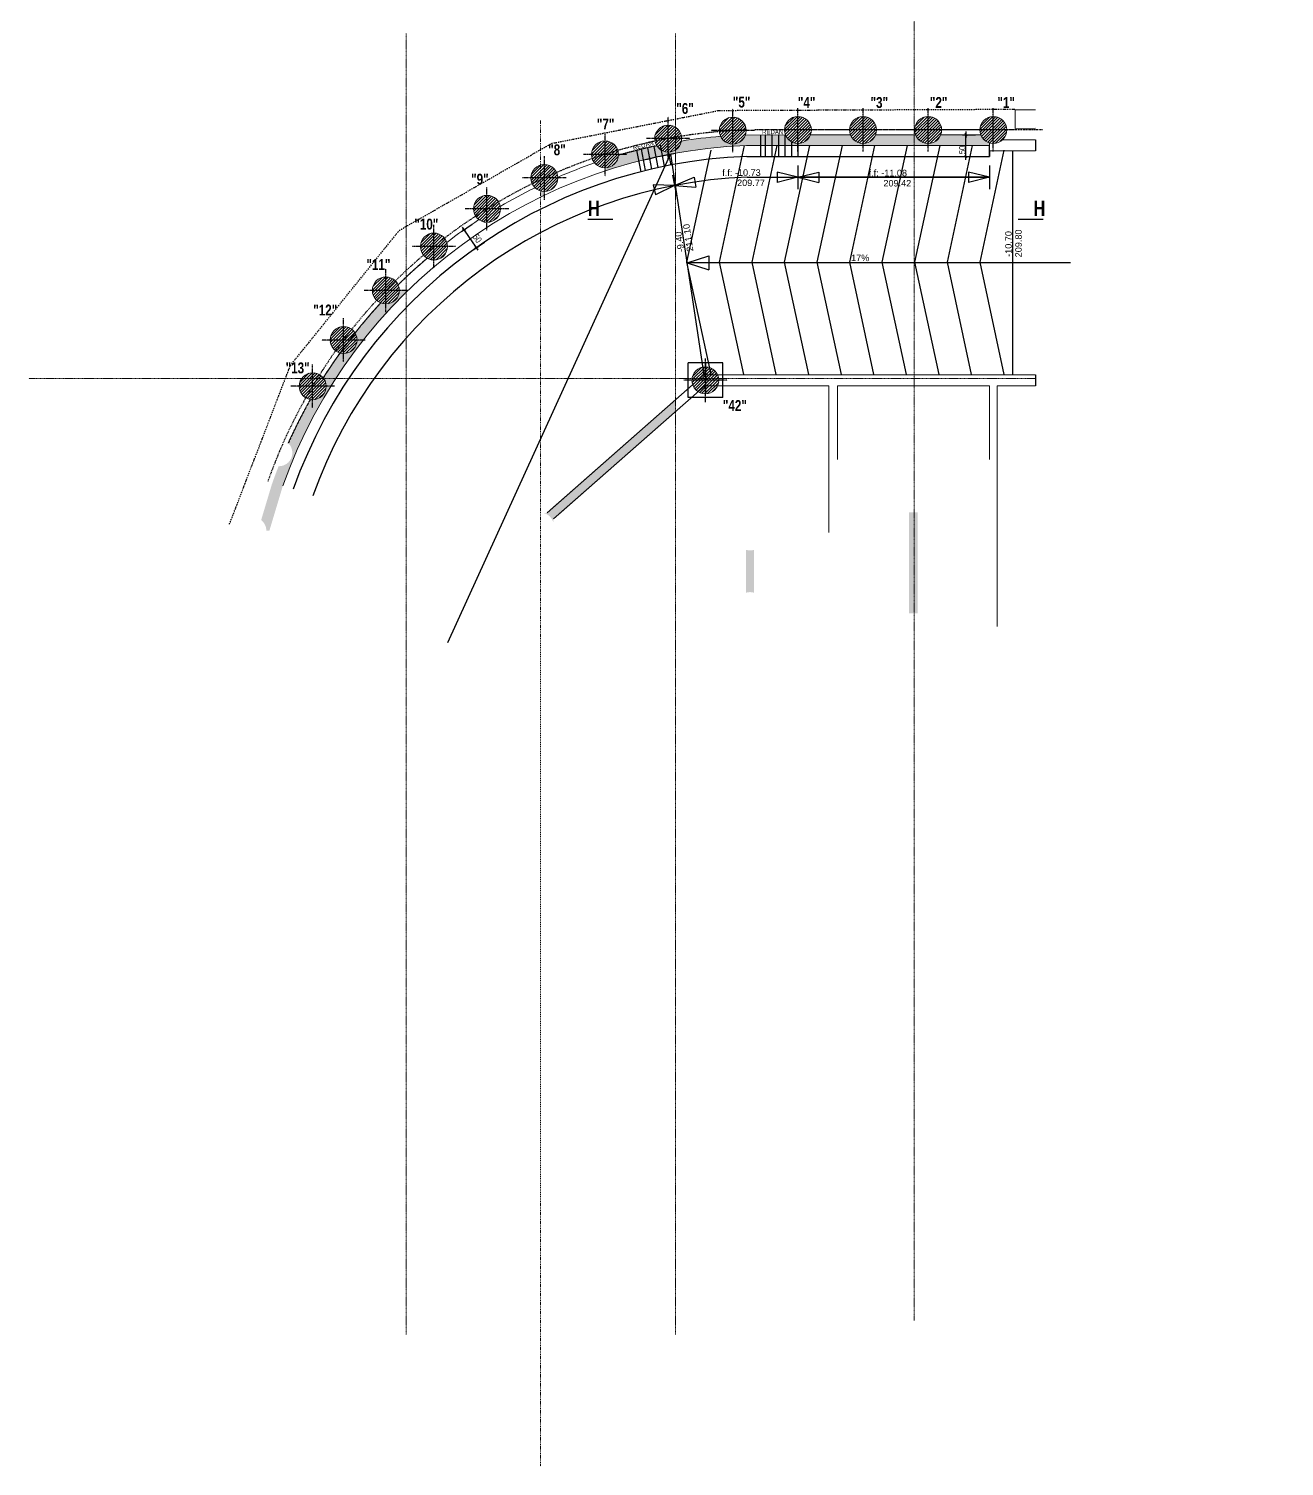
# Model space of a CAD drawing. Header units: millimetres. Extents: x -26249 to 60250, y -21218 to 23336.
# Drawn here: x 6824 to 9716, y -4501 to -1192 of the extents above; entities that cross this region are included whole.
import ezdxf
from ezdxf.enums import TextEntityAlignment as Align

# ---------------------------------------------------------------- set-up
doc = ezdxf.new("R2010")
doc.units = ezdxf.units.MM
for name, pattern in [('CACHEX2', [19.05, 12.7, -6.35]), ('Style de ligne -6', [1.04164, 0.625, -0.20828, 0.06943, -0.13893]), ('TIRETPTX2', [50.8, 25.4, -12.7, 0, -12.7])]:
    doc.linetypes.add(name, pattern=pattern)
for name, color, linetype in [('01_cote_gen', 4, 'Continuous'), ('01_linteaux', 2, 'Continuous'), ('01_murs_sup', 2, 'CACHEX2'), ('01_poch_murs', 253, 'Continuous'), ('01_texte', 230, 'Continuous'), ('AA_COTES', 2, 'Continuous')]:
    doc.layers.add(name, color=color, linetype=linetype)
for name, color, linetype, lineweight in [('01_murs_coup', 5, 'Continuous', 60), ('01_PIEUX', 5, 'Continuous', 60), ('B Général', 7, 'Continuous', 5)]:
    doc.layers.add(name, color=color, linetype=linetype, lineweight=lineweight)
doc.styles.add('impact', font='impact.ttf')
doc.styles.add('MATTE_TXT', font='arial.ttf')
doc.styles.add('STYLE2', font='ARIALN.TTF')
doc.dimstyles.new('JB50', dxfattribs={"dimscale": 0.1, "dimtxt": 150, "dimasz": 15, "dimexe": 0.1, "dimexo": 0.1, "dimgap": 0.09, "dimtad": 1, "dimdec": 1, "dimdsep": 46, "dimtxsty": 'STYLE2', "dimblk1": 'BOND_G', "dimblk2": 'BOND_D', "dimsah": 1, "dimcen": 1.5, "dimdle": 0.01, "dimse1": 1, "dimse2": 1, "dimclrd": 4, "dimclre": 2, "dimclrt": 6, "dimazin": 2, "dimtfac": 2.333333, "dimtdec": 1, "dimtix": 1, "dimtmove": 2, "dimatfit": 3, "dimldrblk": 'BOND_G', "dimfxl": 1, "dimtolj": 1, "dimtzin": 0, "dimarcsym": 0})

# ---------------------------------------------------------------- blocks, each defined once
blk = doc.blocks.new('BOND_G')
at = {"layer": 'AA_COTES', "color": 0}
for p, q in [((5, 0), (-5, 0)), ((1.8, 1.8), (-1.8, -1.8)), ((0, -5), (0, 15))]:
    blk.add_line(p, q, dxfattribs=at)
blk = doc.blocks.new('BOND_D')
at = {"layer": 'AA_COTES', "color": 0}
for p, q in [((5, 0), (-5, 0)), ((-1.8, -1.8), (1.8, 1.8)), ((0, 5), (0, -15))]:
    blk.add_line(p, q, dxfattribs=at)
blk = doc.blocks.new('*D704')
at = {"layer": '01_cote_gen', "color": 4, "lineweight": -2, "ltscale": 3, "transparency": 16777216}
blk.add_line((8982.5, -1484.2), (8982.5, -1437.2), dxfattribs=at)
at = {"layer": 'Defpoints', "color": 0, "ltscale": 3, "transparency": 16777216}
for p in [(8982.5, -1435.7), (8992.4, -1435.7), (8992.4, -1485.7)]:
    blk.add_point(p, dxfattribs=at)
at = {"layer": '01_cote_gen', "color": 4, "lineweight": -2, "ltscale": 3, "transparency": 16777216, "xscale": 1.5, "yscale": 1.5, "zscale": 1.5}
for name, p, rotation in [('BOND_D', (8982.5, -1435.7), 90), ('BOND_G', (8982.5, -1485.7), 270)]:
    blk.add_blockref(name, p, dxfattribs=dict(at, rotation=rotation))
at = {"layer": '01_cote_gen', "color": 6, "ltscale": 3, "transparency": 16777216, "insert": (8974.2, -1470.7), "char_height": 15, "attachment_point": 5, "rotation": 90, "style": 'STYLE2'}
blk.add_mtext('\\A1;50', dxfattribs=at)
blk = doc.blocks.new('*D705')
at = {"layer": '01_cote_gen', "color": 4, "lineweight": -2, "ltscale": 3, "transparency": 16777216}
blk.add_line((7854.4, -1694.2), (7827.6, -1655.7), dxfattribs=at)
at = {"layer": 'Defpoints', "color": 0, "ltscale": 3, "transparency": 16777216}
for p in [(7826.7, -1654.4), (7832.6, -1650.3), (7861.2, -1691.4)]:
    blk.add_point(p, dxfattribs=at)
at = {"layer": '01_cote_gen', "color": 4, "lineweight": -2, "ltscale": 3, "transparency": 16777216, "xscale": 1.5, "yscale": 1.5, "zscale": 1.5}
for name, p, rotation in [('BOND_D', (7826.7, -1654.4), 124.8244641136882), ('BOND_G', (7855.3, -1695.5), 304.8244641136882)]:
    blk.add_blockref(name, p, dxfattribs=dict(at, rotation=rotation))
at = {"layer": '01_cote_gen', "color": 6, "ltscale": 3, "transparency": 16777216, "insert": (7857.3, -1674.3), "char_height": 15, "attachment_point": 5, "rotation": 304.8245, "style": 'STYLE2'}
blk.add_mtext('\\A1;50', dxfattribs=at)

msp = doc.modelspace()

# ---------------------------------------------------------------- hatches: boundary and pattern name
at = {"layer": '01_poch_murs'}
h = msp.add_hatch(dxfattribs=at)
h.set_pattern_fill('ANSI31', color=256, scale=1.5)
h.set_pattern_definition([(45, (-9911.788, 7258.7786), (-3.367596, 3.367596), [])])
h.paths.add_polyline_path([(8296.904, -1413.489, 0.41421356), (8265.904, -1444.489), (8296.904, -1444.489)])
h.paths.add_polyline_path([(8296.904, -1444.489), (8265.904, -1444.489, 0.41421356), (8296.904, -1475.489)])
h.paths.add_polyline_path([(8296.904, -1413.489), (8296.904, -1444.489), (8327.904, -1444.489, 0.41421356)])
h.paths.add_polyline_path([(8327.904, -1444.489), (8296.904, -1444.489), (8296.904, -1475.489, 0.41421356)])
h = msp.add_hatch(dxfattribs=at)
h.set_pattern_fill('ANSI31', color=256, scale=1.5)
h.set_pattern_definition([(45, (-9762.9695, 7277.171), (-3.367596, 3.367596), [])])
h.paths.add_polyline_path([(8445.723, -1395.097, 0.41421356), (8414.723, -1426.097), (8445.723, -1426.097)])
h.paths.add_polyline_path([(8445.723, -1426.097), (8414.723, -1426.097, 0.41421356), (8445.723, -1457.097)])
h.paths.add_polyline_path([(8445.723, -1395.097), (8445.723, -1426.097), (8476.723, -1426.097, 0.41421356)])
h.paths.add_polyline_path([(8476.723, -1426.097), (8445.723, -1426.097), (8445.723, -1457.097, 0.41421356)])
h = msp.add_hatch(dxfattribs=at)
h.set_pattern_fill('ANSI31', color=256, scale=1.5)
h.set_pattern_definition([(45, (-9613.0543, 7278.6), (-3.367596, 3.367596), [])])
h.paths.add_polyline_path([(8595.638, -1393.667, 0.41421356), (8564.638, -1424.667), (8595.638, -1424.667)])
h.paths.add_polyline_path([(8595.638, -1424.667), (8564.638, -1424.667, 0.41421356), (8595.638, -1455.667)])
h.paths.add_polyline_path([(8595.638, -1393.667), (8595.638, -1424.667), (8626.638, -1424.667, 0.41421356)])
h.paths.add_polyline_path([(8626.638, -1424.667), (8595.638, -1424.667), (8595.638, -1455.667, 0.41421356)])
h = msp.add_hatch(dxfattribs=at)
h.set_pattern_fill('ANSI31', color=256, scale=1.5)
h.set_pattern_definition([(45, (-9463.0543, 7278.6), (-3.367596, 3.367596), [])])
h.paths.add_polyline_path([(8745.638, -1393.667, 0.41421356), (8714.638, -1424.667), (8745.638, -1424.667)])
h.paths.add_polyline_path([(8745.638, -1424.667), (8714.638, -1424.667, 0.41421356), (8745.638, -1455.667)])
h.paths.add_polyline_path([(8745.638, -1393.667), (8745.638, -1424.667), (8776.638, -1424.667, 0.41421356)])
h.paths.add_polyline_path([(8776.638, -1424.667), (8745.638, -1424.667), (8745.638, -1455.667, 0.41421356)])
h = msp.add_hatch(dxfattribs=at)
h.set_pattern_fill('ANSI31', color=256, scale=1.5)
h.set_pattern_definition([(45, (-9313.0543, 7278.6), (-3.367596, 3.367596), [])])
h.paths.add_polyline_path([(8895.638, -1393.667, 0.41421356), (8864.638, -1424.667), (8895.638, -1424.667)])
h.paths.add_polyline_path([(8895.638, -1424.667), (8864.638, -1424.667, 0.41421356), (8895.638, -1455.667)])
h.paths.add_polyline_path([(8895.638, -1393.667), (8895.638, -1424.667), (8926.638, -1424.667, 0.41421356)])
h.paths.add_polyline_path([(8926.638, -1424.667), (8895.638, -1424.667), (8895.638, -1455.667, 0.41421356)])
h = msp.add_hatch(dxfattribs=at)
h.set_pattern_fill('ANSI31', color=256, scale=1.5)
h.set_pattern_definition([(45, (-9163.0543, 7278.6), (-3.367596, 3.367596), [])])
h.paths.add_polyline_path([(9045.638, -1393.667, 0.41421356), (9014.638, -1424.667), (9045.638, -1424.667)])
h.paths.add_polyline_path([(9045.638, -1424.667), (9014.638, -1424.667, 0.41421356), (9045.638, -1455.667)])
h.paths.add_polyline_path([(9045.638, -1393.667), (9045.638, -1424.667), (9076.638, -1424.667, 0.41421356)])
h.paths.add_polyline_path([(9076.638, -1424.667), (9045.638, -1424.667), (9045.638, -1455.667, 0.41421356)])
h = msp.add_hatch(dxfattribs=at)
h.set_pattern_fill('ANSI31', color=256, scale=1.5)
h.set_pattern_definition([(45, (-10057.213, 7222.231), (-3.367596, 3.367596), [])])
h.paths.add_polyline_path([(8151.479, -1450.037, 0.41421356), (8120.479, -1481.037), (8151.479, -1481.037)])
h.paths.add_polyline_path([(8151.479, -1481.037), (8120.479, -1481.037, 0.41421356), (8151.479, -1512.037)])
h.paths.add_polyline_path([(8151.479, -1450.037), (8151.479, -1481.037), (8182.479, -1481.037, 0.41421356)])
h.paths.add_polyline_path([(8182.479, -1481.037), (8151.479, -1481.037), (8151.479, -1512.037, 0.41421356)])
at = {"layer": '01_poch_murs', "ltscale": 3}
h = msp.add_hatch(color=256, dxfattribs=at)
h.dxf.hatch_style = 1
h.paths.add_polyline_path([(8566.758, -1435.934), (8474.822, -1436.786, -0.66670859), (8417.641, -1439.228, 0.01891787), (8327.345, -1450.353, -0.20580765), (8313.596, -1470.611), (8313.596, -1478.042, -0.03497636), (8477.246, -1460.667), (8665.924, -1460.667), (8665.924, -1435.667), (8624.621, -1435.667, -0.68666796)])
h = msp.add_hatch(color=256, dxfattribs=at)
h.dxf.hatch_style = 1
h.paths.add_polyline_path([(8866.655, -1435.667), (8774.621, -1435.667, -0.69006556), (8716.655, -1435.667), (8665.924, -1435.667), (8665.924, -1460.667), (9036.661, -1460.667), (9036.661, -1454.339, -0.23263502), (9016.655, -1435.667), (8924.621, -1435.667, -0.69006556)])
h = msp.add_hatch(color=256, dxfattribs=at)
h.dxf.hatch_style = 1
h.paths.add_polyline_path([(8011.67, -1566.237, -0.07397164), (8002.647, -1564.895), (8002.647, -1579.361, -0.00212721), (8011.67, -1575.002)])
h.paths.add_polyline_path([(8229.587, -1496.14), (8224.877, -1471.544, 0.00914903), (8182.41, -1483.102, -0.39481521), (8151.479, -1512.037), (8151.479, -1518.873, -0.01727336)])
h.paths.add_polyline_path([(8234.597, -1469.131, 0.00208166), (8224.877, -1471.544), (8229.587, -1496.14, -0.00212598), (8239.305, -1493.716)])
h.paths.add_polyline_path([(9227.254, -3380.525), (9257.234, -3380.525), (9257.234, -3343.025), (9227.254, -3343.025)], flags=9)
h.paths.add_polyline_path([(9226.992, -2771.312), (9257.528, -2771.312), (9257.528, -2732.237), (9226.992, -2732.237)], flags=9)
h.paths.add_polyline_path([(9227.254, -2622.525), (9257.219, -2622.525), (9257.219, -2585.025), (9227.254, -2585.025)], flags=9)
h.paths.add_polyline_path([(9227.069, -2012.525), (9256.014, -2012.525), (9256.014, -1975.025), (9227.069, -1975.025)], flags=9)
h.paths.add_polyline_path([(8540.392, -2452.439), (8572.549, -2452.439), (8572.549, -2399.939), (8540.392, -2399.939)], flags=9)
h.paths.add_polyline_path([(8409.56, -3902.896), (8489.498, -3849.228), (8476.529, -3829.911), (8396.591, -3883.579)], flags=9)
h.paths.add_polyline_path([(9130.775, -1632.687), (9172.855, -1632.687), (9172.855, -1580.187), (9130.775, -1580.187)], flags=9)
h.paths.add_polyline_path([(8451.747, -1557.967), (8523.498, -1557.967), (8523.498, -1534.991), (8451.747, -1534.991)], flags=9)
h.paths.add_polyline_path([(8417.583, -1534.507), (8513.871, -1534.507), (8513.871, -1511.225), (8417.583, -1511.225)], flags=9)
h.paths.add_polyline_path([(8788.747, -1558.88), (8860.499, -1558.88), (8860.499, -1535.904), (8788.747, -1535.904)], flags=9)
h.paths.add_polyline_path([(8754.586, -1535.407), (8850.869, -1535.407), (8850.869, -1512.14), (8754.586, -1512.14)], flags=9)
h.paths.add_polyline_path([(8732.31, -3609.268), (8732.31, -3475.737), (8709.027, -3475.737), (8709.027, -3609.268)], flags=9)
h.paths.add_polyline_path([(8892.682, -3783.897), (9026.214, -3783.897), (9026.214, -3760.614), (8892.682, -3760.614)], flags=9)
h.paths.add_polyline_path([(8790.855, -3713.993), (8832.249, -3713.993), (8832.249, -3691.11), (8790.855, -3691.11)], flags=9)
h.paths.add_polyline_path([(8788.919, -3680.674), (8830.195, -3680.674), (8830.195, -3658.174), (8788.919, -3658.174)], flags=9)
h.paths.add_polyline_path([(8391.513, -2597.262), (8458.986, -2597.262), (8458.986, -2559.762), (8391.513, -2559.762)], flags=9)
h.paths.add_polyline_path([(8390.78, -2440.023), (8459.719, -2440.023), (8459.719, -2401.041), (8390.78, -2401.041)], flags=9)
h.paths.add_polyline_path([(8416.591, -2078.802), (8484.38, -2078.802), (8484.38, -2040.584), (8416.591, -2040.584)], flags=9)
h.paths.add_polyline_path([(8038.625, -2414.307), (8102.345, -2414.307), (8102.345, -2376.807), (8038.625, -2376.807)], flags=9)
h.paths.add_polyline_path([(9115.198, -1721.725), (9115.198, -1649.973), (9092.223, -1649.973), (9092.223, -1721.725)], flags=9)
h.paths.add_polyline_path([(9092.111, -1720.653), (9092.111, -1653.578), (9069.135, -1653.578), (9069.135, -1720.653)], flags=9)
h.paths.add_polyline_path([(8359.691, -1706.606), (8348.94, -1635.665), (8326.223, -1639.108), (8336.974, -1710.049)], flags=9)
h.paths.add_polyline_path([(8338.762, -1708.019), (8330.458, -1653.223), (8307.742, -1656.666), (8316.046, -1711.461)], flags=9)
h.paths.add_polyline_path([(8714.16, -1731.168), (8764.005, -1731.168), (8764.005, -1707.456), (8714.16, -1707.456)], flags=9)
h.paths.add_polyline_path([(8757.719, -2524.14), (8829.47, -2524.14), (8829.47, -2501.165), (8757.719, -2501.165)], flags=9)
h.paths.add_polyline_path([(8769.84, -2500.009), (8825.261, -2500.009), (8825.261, -2477.033), (8769.84, -2477.033)], flags=9)
h.paths.add_polyline_path([(8757.719, -3105.14), (8829.47, -3105.14), (8829.47, -3082.165), (8757.719, -3082.165)], flags=9)
h.paths.add_polyline_path([(8769.84, -3081.009), (8825.261, -3081.009), (8825.261, -3058.033), (8769.84, -3058.033)], flags=9)
h.paths.add_polyline_path([(9071.91, -2933.212), (9146.626, -2933.212), (9146.626, -2912.066), (9071.91, -2912.066)], flags=9)
h.paths.add_polyline_path([(9060.765, -2895.995), (9156.939, -2895.995), (9156.939, -2873.003), (9060.765, -2873.003)], flags=9)
h.paths.add_polyline_path([(9071.91, -2859.142), (9142.866, -2859.142), (9142.866, -2837.996), (9071.91, -2837.996)], flags=9)
h.paths.add_polyline_path([(8136.716, -3803.241), (8196.948, -3773.172), (8186.357, -3751.956), (8126.125, -3782.025)], flags=9)
h.paths.add_polyline_path([(9418.601, -3357.473), (9486.467, -3357.473), (9486.467, -3319.255), (9418.601, -3319.255)], flags=9)
h.paths.add_polyline_path([(9407.972, -3149.194), (9472.008, -3149.194), (9472.008, -3110.976), (9407.972, -3110.976)], flags=9)
h.paths.add_polyline_path([(9436.134, -3025.804), (9505.32, -3025.804), (9505.32, -2986.868), (9436.134, -2986.868)], flags=9)
h.paths.add_polyline_path([(9490.799, -2881.655), (9556.334, -2881.655), (9556.334, -2842.696), (9490.799, -2842.696)], flags=9)
h.paths.add_polyline_path([(9545.682, -2738.645), (9610.992, -2738.645), (9610.992, -2699.708), (9545.682, -2699.708)], flags=9)
h.paths.add_polyline_path([(9582.801, -2592.021), (9643.108, -2592.021), (9643.108, -2554.521), (9582.801, -2554.521)], flags=9)
h.paths.add_polyline_path([(9616.775, -2447.504), (9682.31, -2447.504), (9682.31, -2408.545), (9616.775, -2408.545)], flags=9)
h.paths.add_polyline_path([(9650.636, -2326.905), (9715.769, -2326.905), (9715.769, -2288.687), (9650.636, -2288.687)], flags=9)
h = msp.add_hatch(color=256, dxfattribs=at)
h.dxf.hatch_style = 1
h.paths.add_polyline_path([(8280.764, -1470.956, -0.11653533), (8270.625, -1460.933, 0.00144028), (8263.85, -1462.386), (8268.553, -1486.947, -0.00318472), (8283.232, -1483.844)])
h.paths.add_polyline_path([(8263.85, -1462.386, 0.00311946), (8249.206, -1465.666), (8253.911, -1490.238, -0.00318575), (8268.553, -1486.947)])
h.paths.add_polyline_path([(8249.206, -1465.666, 0.00312092), (8234.597, -1469.131), (8239.305, -1493.716, -0.0031873), (8253.911, -1490.238)])
h.paths.add_polyline_path([(8296.904, -1475.489, -0.13777035), (8280.764, -1470.956), (8283.232, -1483.844, -0.002959), (8296.904, -1481.129)])
h.paths.add_polyline_path([(8313.596, -1470.611, -0.14311505), (8296.904, -1475.489), (8297.946, -1480.929, -0.00337823), (8313.596, -1478.042)])
h = msp.add_hatch(color=256, dxfattribs=at)
h.dxf.hatch_style = 1
h.paths.add_polyline_path([(8296.904, -1475.489), (8296.904, -1481.129, -0.00022519), (8297.946, -1480.929)])
at = {"layer": '01_poch_murs'}
h = msp.add_hatch(dxfattribs=at)
h.set_pattern_fill('ANSI31', color=256, scale=1.5)
h.set_pattern_definition([(45, (-10197.022, 7168.0304), (-3.367596, 3.367596), [])])
h.paths.add_polyline_path([(8011.67, -1504.237, 0.41421356), (7980.67, -1535.237), (8011.67, -1535.237)])
h.paths.add_polyline_path([(8011.67, -1535.237), (7980.67, -1535.237, 0.41421356), (8011.67, -1566.237)])
h.paths.add_polyline_path([(8011.67, -1504.237), (8011.67, -1535.237), (8042.67, -1535.237, 0.41421356)])
h.paths.add_polyline_path([(8042.67, -1535.237), (8011.67, -1535.237), (8011.67, -1566.237, 0.41421356)])
h = msp.add_hatch(dxfattribs=at)
h.set_pattern_fill('ANSI31', color=256, scale=1.5)
h.set_pattern_definition([(45, (-10329.0804, 7097.004), (-3.367596, 3.367596), [])])
h.paths.add_polyline_path([(7879.612, -1575.264, 0.41421356), (7848.612, -1606.264), (7879.612, -1606.264)])
h.paths.add_polyline_path([(7879.612, -1606.264), (7848.612, -1606.264, 0.41421356), (7879.612, -1637.264)])
h.paths.add_polyline_path([(7879.612, -1575.264), (7879.612, -1606.264), (7910.612, -1606.264, 0.41421356)])
h.paths.add_polyline_path([(7910.612, -1606.264), (7879.612, -1606.264), (7879.612, -1637.264, 0.41421356)])
h = msp.add_hatch(dxfattribs=at)
h.set_pattern_fill('ANSI31', color=256, scale=1.5)
h.set_pattern_definition([(45, (-10451.373, 7010.236), (-3.367596, 3.367596), [])])
h.paths.add_polyline_path([(7757.319, -1662.032, 0.41421356), (7726.319, -1693.032), (7757.319, -1693.032)])
h.paths.add_polyline_path([(7757.319, -1693.032), (7726.319, -1693.032, 0.41421356), (7757.319, -1724.032)])
h.paths.add_polyline_path([(7757.319, -1662.032), (7757.319, -1693.032), (7788.319, -1693.032, 0.41421356)])
h.paths.add_polyline_path([(7788.319, -1693.032), (7757.319, -1693.032), (7757.319, -1724.032, 0.41421356)])
h = msp.add_hatch(dxfattribs=at)
h.set_pattern_fill('ANSI31', color=256, scale=1.5)
h.set_pattern_definition([(45, (-10562.0333, 6909.0504), (-3.367596, 3.367596), [])])
h.paths.add_polyline_path([(7646.659, -1763.217, 0.41421356), (7615.659, -1794.217), (7646.659, -1794.217)])
h.paths.add_polyline_path([(7646.659, -1794.217), (7615.659, -1794.217, 0.41421356), (7646.659, -1825.217)])
h.paths.add_polyline_path([(7646.659, -1763.217), (7646.659, -1794.217), (7677.659, -1794.217, 0.41421356)])
h.paths.add_polyline_path([(7677.659, -1794.217), (7646.659, -1794.217), (7646.659, -1825.217, 0.41421356)])
at = {"layer": '01_poch_murs', "ltscale": 3}
h = msp.add_hatch(color=256, dxfattribs=at)
h.dxf.hatch_style = 1
h.paths.add_polyline_path([(7693.599, -1797.995), (7693.599, -1794.217), (7677.659, -1794.217, -0.53479232), (7634.771, -1822.847, 0.01891333), (7575.725, -1892.035, -0.13873675), (7580.32, -1908.276), (7594.755, -1908.276, -0.03146764)])
h.paths.add_polyline_path([(7594.755, -1908.276), (7580.32, -1908.276, -0.49568183), (7541.053, -1938.153, 0.01408744), (7503.213, -1994.363), (7532.928, -1994.363, -0.02251006)])
at = {"layer": '01_poch_murs'}
h = msp.add_hatch(dxfattribs=at)
h.set_pattern_fill('ANSI31', color=256, scale=1.5)
h.set_pattern_definition([(45, (-10659.372, 6794.992), (-3.367596, 3.367596), [])])
h.paths.add_polyline_path([(7549.32, -1877.276, 0.41421356), (7518.32, -1908.276), (7549.32, -1908.276)])
h.paths.add_polyline_path([(7549.32, -1908.276), (7518.32, -1908.276, 0.41421356), (7549.32, -1939.276)])
h.paths.add_polyline_path([(7549.32, -1877.276), (7549.32, -1908.276), (7580.32, -1908.276, 0.41421356)])
h.paths.add_polyline_path([(7580.32, -1908.276), (7549.32, -1908.276), (7549.32, -1939.276, 0.41421356)])
h = msp.add_hatch(dxfattribs=at)
h.set_pattern_fill('ANSI31', color=256, scale=1.5)
h.set_pattern_definition([(45, (-10730.6424, 6688.6262), (-3.367596, 3.367596), [])])
h.paths.add_polyline_path([(7478.05, -1983.641, 0.41421356), (7447.05, -2014.641), (7478.05, -2014.641)])
h.paths.add_polyline_path([(7478.05, -2014.641), (7447.05, -2014.641, 0.41421356), (7478.05, -2045.641)])
h.paths.add_polyline_path([(7478.05, -1983.641), (7478.05, -2014.641), (7509.05, -2014.641, 0.41421356)])
h.paths.add_polyline_path([(7509.05, -2014.641), (7478.05, -2014.641), (7478.05, -2045.641, 0.41421356)])
h = msp.add_hatch(dxfattribs=at)
h.set_pattern_fill('ANSI31', color=256, scale=1.5)
h.set_pattern_definition([(45, (-9826.045, 6702.3134), (-3.367596, 3.367596), [])])
h.paths.add_polyline_path([(8382.647, -1969.954, 0.41421356), (8351.647, -2000.954), (8382.647, -2000.954)])
h.paths.add_polyline_path([(8382.647, -2000.954), (8351.647, -2000.954, 0.41421356), (8382.647, -2031.954)])
h.paths.add_polyline_path([(8382.647, -1969.954), (8382.647, -2000.954), (8413.647, -2000.954, 0.41421356)])
h.paths.add_polyline_path([(8413.647, -2000.954), (8382.647, -2000.954), (8382.647, -2031.954, 0.41421356)])
at = {"layer": '01_poch_murs', "ltscale": 3}
h = msp.add_hatch(color=256, dxfattribs=at)
h.dxf.hatch_style = 1
h.paths.add_polyline_path([(7439.472, -2167.878), (7431.323, -2167.878, -0.42088055), (7399.619, -2198.87, 0.0094054), (7383.909, -2241.3), (7359.437, -2322.858, -0.23245194), (7371.499, -2347.401), (7378.405, -2347.401), (7409.491, -2243.915, -0.01735503)])
h.paths.add_polyline_path([(7520.066, -2014.532), (7509.05, -2014.532, -0.46636507), (7472.768, -2045.188, 0.02341809), (7421.951, -2145.669, -0.202364), (7431.323, -2167.878), (7439.472, -2167.878, -0.03682314)])
h.paths.add_polyline_path([(7532.928, -1994.363), (7503.213, -1994.363, 0.00029003), (7502.468, -1995.543, -0.16657967), (7509.05, -2014.532), (7520.066, -2014.532, -0.00507793)])
h = msp.add_hatch(color=256, dxfattribs=at)
h.dxf.hatch_style = 1
h.paths.add_polyline_path([(8313.596, -2073.1), (8313.596, -2046.471), (8017.886, -2306.406), (8009.321, -2306.406, -0.28191365), (8032.647, -2328.869), (8032.647, -2320.059)])
h.paths.add_polyline_path([(8494.411, -2391.319, -0.14835623), (8476.411, -2391.319), (8476.411, -2489.969, -0.14835623), (8494.411, -2489.969)])
h.paths.add_polyline_path([(8871.661, -2304.854), (8851.661, -2304.854), (8851.661, -2537.654), (8871.661, -2537.654)])

# ---------------------------------------------------------------- linework, layer by layer
at = {"layer": '01_cote_gen', "ltscale": 3}
msp.add_line((8382.647, -1961.672), (8382.647, -2030.681), dxfattribs=at)
at = {"layer": '01_linteaux', "linetype": 'TIRETPTX2', "ltscale": 0.01}
for p, q in [((8445.723, -1476.097), (8445.723, -1376.097)), ((8595.638, -1474.667), (8595.638, -1374.667)), ((8745.638, -1474.667), (8745.638, -1374.667)), ((8895.638, -1474.667), (8895.638, -1374.667)), ((9045.638, -1474.667), (9045.638, -1374.667)), ((9045.638, -1474.667), (9045.638, -1374.667)), ((8296.904, -1494.489), (8296.904, -1394.489)), ((8151.479, -1531.037), (8151.479, -1431.037)), ((8346.904, -1444.489), (8246.904, -1444.489)), ((8495.723, -1426.097), (8395.723, -1426.097)), ((9099.479, -1424.667), (8495.479, -1424.667)), ((8011.67, -1585.237), (8011.67, -1485.237)), ((8201.479, -1481.037), (8101.479, -1481.037)), ((8061.67, -1535.237), (7961.67, -1535.237)), ((7879.612, -1656.264), (7879.612, -1556.264)), ((7929.612, -1606.264), (7829.612, -1606.264)), ((7757.319, -1743.032), (7757.319, -1643.032)), ((7807.319, -1693.032), (7707.319, -1693.032)), ((7646.659, -1844.217), (7646.659, -1744.217)), ((7696.659, -1794.217), (7596.659, -1794.217)), ((7549.32, -1958.276), (7549.32, -1858.276)), ((7599.32, -1908.276), (7499.32, -1908.276)), ((8382.647, -2051.054), (8382.647, -1951.054)), ((7478.115, -2064.532), (7478.115, -1964.532)), ((7528.115, -2014.532), (7428.115, -2014.532)), ((8432.647, -2000.954), (8332.647, -2001.054))]:
    msp.add_line(p, q, dxfattribs=at)
at = {"layer": '01_linteaux'}
for p, q in [((8510.638, -1485.667), (8510.638, -1436.454)), ((8520.638, -1436.362), (8520.638, -1485.667)), ((8535.638, -1436.223), (8535.638, -1485.667)), ((8550.638, -1436.084), (8550.638, -1485.667)), ((8565.638, -1435.945), (8565.638, -1485.667)), ((8580.638, -1451.797), (8580.638, -1485.667)), ((8595.638, -1455.667), (8595.638, -1485.667)), ((8234.298, -1520.738), (8224.877, -1471.544)), ((8234.597, -1469.131), (8244.013, -1518.303)), ((8249.206, -1465.666), (8258.617, -1514.81)), ((8263.858, -1462.427), (8273.257, -1511.509)), ((8278.564, -1459.469), (8287.916, -1508.305)), ((8296.278, -1472.217), (8302.648, -1505.483)), ((8296.904, -1475.489), (8302.648, -1505.483)), ((8477.696, -1485.667), (9036.661, -1485.667)), ((9036.661, -1485.667), (9036.661, -1460.667)), ((9036.661, -1472.654), (9036.661, -1485.667)), ((8422.647, -1960.954), (8342.647, -1960.954)), ((8342.647, -2040.954), (8342.647, -1960.954)), ((8422.647, -2040.954), (8422.647, -1960.954)), ((8422.647, -2040.954), (8342.647, -2040.954))]:
    msp.add_line(p, q, dxfattribs=at)
at = {"layer": '01_linteaux', "linetype": 'TIRETPTX2', "ltscale": 0.07}
msp.add_line((9159.256, -1424.667), (8595.638, -1424.667), dxfattribs=at)
at = {"layer": '01_linteaux', "color": 5, "linetype": 'TIRETPTX2', "ltscale": 0.1}
msp.add_line((7426.664, -1967.099), (7677.735, -1655.879), dxfattribs=at)
at = {"layer": '01_linteaux', "linetype": 'TIRETPTX2', "ltscale": 0.07}
msp.add_arc((8519.456, -2637.637), 1213.726, 91.990923, 160.61055, dxfattribs=at)
at = {"layer": '01_linteaux'}
msp.add_arc((8519.456, -2637.637), 1152.726, 92.076105, 160.439266, dxfattribs=at)
at = {"layer": '01_linteaux', "color": 5, "linetype": 'TIRETPTX2', "ltscale": 0.1}
for points in [[(8028.157, -1455.775), (8221.369, -1417.738), (8414.58, -1379.701)], [(8414.58, -1379.701), (8754.733, -1378.272), (9094.885, -1376.843)], [(7677.735, -1655.879), (7852.946, -1555.827), (8028.157, -1455.775)], [(7677.735, -1655.879), (7852.946, -1555.827), (8028.157, -1455.775)], [(7286.403, -2332.418), (7356.534, -2149.759), (7426.664, -1967.099)]]:
    msp.add_open_spline(points, degree=2, dxfattribs=at)
at = {"layer": '01_murs_coup', "linetype": 'TIRETPTX2', "lineweight": 5, "ltscale": 0.1}
msp.add_line((8002.647, -1403.257), (8002.647, -4500.926), dxfattribs=at)
at = {"layer": '01_murs_coup', "linetype": 'Continuous', "lineweight": 5}
for p, q in [((8474.822, -1436.786), (8566.758, -1435.934)), ((8624.621, -1435.667), (8716.655, -1435.667)), ((8774.621, -1435.667), (8866.655, -1435.667)), ((8924.621, -1435.667), (9016.655, -1435.667)), ((9036.661, -1472.654), (9036.661, -1454.339)), ((9036.661, -1472.654), (9036.661, -1454.339)), ((9064.93, -1447.654), (9142.842, -1447.654)), ((9066.437, -1447.654), (9142.842, -1447.654)), ((8477.246, -1460.667), (9036.738, -1460.667)), ((9036.661, -1472.654), (9142.842, -1472.654)), ((9036.661, -1472.654), (9142.842, -1472.654)), ((8379.371, -1988.654), (8017.886, -2306.406)), ((8379.371, -1988.654), (8025.863, -2299.394)), ((8381.223, -2013.654), (8032.647, -2320.059)), ((8381.223, -2013.654), (8043.992, -2310.086)), ((8379.371, -1988.654), (9142.842, -1988.654)), ((8379.371, -1988.654), (9142.842, -1988.654)), ((8381.223, -2013.654), (8666.661, -2013.654)), ((8381.223, -2013.654), (8666.661, -2013.654)), ((8666.661, -2351.654), (8666.661, -2013.654)), ((8666.661, -2351.654), (8666.661, -2013.654)), ((8686.661, -2183.654), (8686.661, -2013.654)), ((8686.661, -2183.654), (8686.661, -2013.654)), ((8686.661, -2013.654), (9036.738, -2013.654)), ((8686.661, -2013.654), (9036.738, -2013.654)), ((9036.738, -2183.654), (9036.738, -2013.654)), ((9036.738, -2183.654), (9036.738, -2013.654)), ((9054.738, -2567.617), (9054.738, -2013.654)), ((9054.738, -2567.617), (9054.738, -2013.654)), ((9054.738, -2013.654), (9142.842, -2013.654)), ((9054.738, -2013.654), (9142.842, -2013.654))]:
    msp.add_line(p, q, dxfattribs=at)
msp.add_lwpolyline([(9142.842, -1378.087), (9096.228, -1378.288), (9096.228, -1421.008), (9142.842, -1420.684)], dxfattribs=at)
for radius, start, end in [(1202.726, 94.856074, 99.191213), (1177.726, 92.053949, 160.469587), (1202.726, 101.940114, 106.274213), (1202.726, 109.023114, 113.357213), (1202.726, 116.106114, 120.440213), (1202.726, 123.189114, 127.523213), (1202.726, 130.272114, 134.606213), (1202.726, 137.355114, 141.689213), (1202.726, 144.438114, 147.732973), (1202.726, 151.521114, 155.855213)]:
    msp.add_arc((8519.456, -2637.637), radius, start, end, dxfattribs=at)
at = {"layer": '01_murs_sup', "ltscale": 0.05}
for start, end in [(101.940114, 106.274213), (130.272114, 134.606213), (137.355114, 141.689213), (141.689213, 147.732973), (150.489162, 155.855213)]:
    msp.add_arc((8519.456, -2637.637), 1202.726, start, end, dxfattribs=at)
at = {"layer": '01_PIEUX', "linetype": 'Continuous', "lineweight": 5}
for centre in [(8296.904, -1444.489), (8445.723, -1426.097), (8595.638, -1424.667), (8745.638, -1424.667), (8895.638, -1424.667), (9045.638, -1424.667), (8151.479, -1481.037), (8011.67, -1535.237), (7879.612, -1606.264), (7757.319, -1693.032), (7646.659, -1794.217), (7549.32, -1908.276), (7478.05, -2014.641), (8382.647, -2000.954)]:
    msp.add_circle(centre, 31, dxfattribs=at)
at = {"layer": '01_poch_murs', "ltscale": 3}
for p, q in [((9142.842, -1447.654), (9142.842, -1472.654)), ((8254.037, -1490.896), (8268.553, -1486.947)), ((8268.553, -1486.947), (8283.286, -1484.126)), ((8283.286, -1484.126), (8302.302, -1480.104)), ((8302.302, -1480.104), (8313.596, -1478.042)), ((8340.091, -1729.364), (8395.754, -1471.364)), ((8415.091, -1729.364), (8473.027, -1460.826)), ((8490.091, -1729.364), (8548.061, -1460.667)), ((8565.091, -1729.364), (8623.061, -1460.667)), ((8640.091, -1729.364), (8698.061, -1460.667)), ((8715.091, -1729.364), (8773.061, -1460.667)), ((8790.091, -1729.364), (8848.061, -1460.667)), ((8865.091, -1729.364), (8923.061, -1460.667)), ((8940.091, -1729.364), (8998.061, -1460.667)), ((9015.091, -1729.364), (9070.754, -1471.364)), ((8239.305, -1493.717), (8254.037, -1490.896)), ((8395.754, -1987.364), (8340.091, -1729.364)), ((8470.754, -1987.364), (8415.091, -1729.364)), ((8545.754, -1987.364), (8490.091, -1729.364)), ((8620.754, -1987.364), (8565.091, -1729.364)), ((8695.754, -1987.364), (8640.091, -1729.364)), ((8770.754, -1987.364), (8715.091, -1729.364)), ((8845.754, -1987.364), (8790.091, -1729.364)), ((8920.754, -1987.364), (8865.091, -1729.364)), ((8995.754, -1987.364), (8940.091, -1729.364)), ((9070.754, -1987.364), (9015.091, -1729.364)), ((9142.842, -1988.654), (9142.842, -2013.654))]:
    msp.add_line(p, q, dxfattribs=at)
at = {"layer": '01_texte'}
for p, q in [((7789.059, -2604.363), (8302.302, -1480.104)), ((8302.302, -1480.104), (8379.371, -1988.454)), ((9089.752, -1472.654), (9089.752, -1988.654)), ((8595.638, -1533.581), (8547.769, -1521.763)), ((8547.769, -1521.763), (8547.769, -1545.399)), ((8595.638, -1506.504), (8595.638, -1560.658)), ((8595.638, -1533.581), (8643.507, -1521.763)), ((8643.507, -1521.763), (8643.507, -1545.399)), ((9036.661, -1533.581), (8988.792, -1521.763)), ((8988.792, -1521.763), (8988.792, -1545.399)), ((9036.661, -1506.504), (9036.661, -1560.658)), ((8311.66, -1552.542), (8262.377, -1551.02)), ((8262.377, -1551.02), (8267.332, -1574.131)), ((8311.66, -1552.542), (8267.332, -1574.131)), ((8307.154, -1529.012), (8316.166, -1576.071)), ((8311.66, -1552.542), (8356.986, -1533.135)), ((8311.66, -1552.542), (8360.81, -1556.46)), ((8356.986, -1533.135), (8360.81, -1556.46)), ((8478.574, -1533.581), (9036.661, -1533.581)), ((8595.638, -1533.581), (8547.769, -1545.399)), ((9036.661, -1533.581), (8595.638, -1533.581)), ((8595.638, -1533.581), (8643.507, -1545.399)), ((9036.661, -1533.581), (8988.792, -1545.399)), ((8340.272, -1730.654), (8390.577, -1714.412)), ((8390.577, -1714.412), (8390.577, -1746.896)), ((9223.252, -1730.654), (8340.272, -1730.654)), ((8340.272, -1730.654), (8390.577, -1746.896))]:
    msp.add_line(p, q, dxfattribs=at)
at = {"layer": '01_texte', "const_width": 3}
for points in [[(8170.067, -1630.424), (8111.567, -1630.424)], [(9161.063, -1630.424), (9102.563, -1630.424)]]:
    msp.add_lwpolyline(points, dxfattribs=at)
at = {"layer": '01_texte'}
msp.add_arc((8519.456, -2637.637), 1104.813, 92.12065, 160.378301, dxfattribs=at)
at = {"layer": 'B Général', "color": 1, "linetype": 'Style de ligne -6', "lineweight": 13, "ltscale": 3, "true_color": 0xff0000}
for p, q in [((8863.613, -4165.19), (8863.613, -1170.187)), ((7693.599, -4197.998), (7693.599, -1202.994)), ((8313.596, -4197.998), (8313.596, -1202.994)), ((9142.842, -1996.654), (6824.21, -1996.654))]:
    msp.add_line(p, q, dxfattribs=at)

# ---------------------------------------------------------------- texts
at = {"layer": '01_texte', "style": 'impact'}
for s, height, p in [('"5"', 25, (8465.988, -1380.54)), ('"4"', 25, (8615.748, -1381.493)), ('"3"', 25, (8783.134, -1381.493)), ('"2"', 25, (8919.789, -1381.493)), ('"1"', 25, (9075.226, -1381.493)), ('"6"', 25, (8335.661, -1395.138)), ('"7"', 25, (8152.834, -1431.108)), ('"8"', 25, (8040.738, -1490.48)), ('"9"', 25, (7863.289, -1557.937)), ('H', 35, (8125.586, -1633.276)), ('H', 35, (9151.815, -1633.276)), ('"10"', 25, (7739.907, -1661.425)), ('"11"', 25, (7629.556, -1754.403)), ('"12"', 25, (7507.112, -1859.223)), ('"13"', 25, (7443.498, -1992.402)), ('"42"', 25, (8450.485, -2079.103))]:
    msp.add_text(s, height=height, rotation=0, dxfattribs=at).set_placement(p, align=Align.BOTTOM_CENTER)
at = {"layer": '01_texte', "style": 'MATTE_TXT'}
for s, height, rotation, p in [('REDAN', 10, 15.15605, (8217.08, -1471.443)), ('211.10', 15, 98.617433, (8355.078, -1703.432)), ('-9.40', 15, 98.617433, (8334.149, -1704.845)), ('-10.70', 15, 90, (9088.026, -1716.824)), ('209.80', 15, 90, (9111.113, -1717.895))]:
    msp.add_text(s, height=height, rotation=rotation, dxfattribs=at).set_placement(p)
for s, height, p in [('REDAN', 10, (8513.023, -1434.478)), ('f.f: -10.73', 15, (8421.464, -1530.361)), ('f.f: -11.08', 15, (8758.464, -1531.274)), ('209.77', 15, (8455.576, -1553.882)), ('209.42', 15, (8792.577, -1554.795)), ('17%%%', 15, (8718.112, -1726.664))]:
    msp.add_text(s, height=height, dxfattribs=at).set_placement(p)

# ---------------------------------------------------------------- dimensions: what is measured, and where the dimension line sits
at = {"layer": '01_cote_gen', "ltscale": 3}
for base, p1, p2, angle, picture, middle, dimtype in [((8982.508, -1435.667), (8992.436, -1485.667), (8992.436, -1435.667), 90, '*D704', (8974.247, -1470.675), 160), ((7826.719, -1654.419), (7861.175, -1691.358), (7832.622, -1650.312), 124.824464, '*D705', (7857.289, -1674.299), 161)]:
    dim = msp.add_linear_dim(base=base, p1=p1, p2=p2, angle=angle, dimstyle='JB50', dxfattribs=at)
    dim.commit()
    dim.dimension.update_dxf_attribs({"geometry": picture, "text_midpoint": middle, "dimtype": dimtype})

doc.saveas('drawing.dxf')
